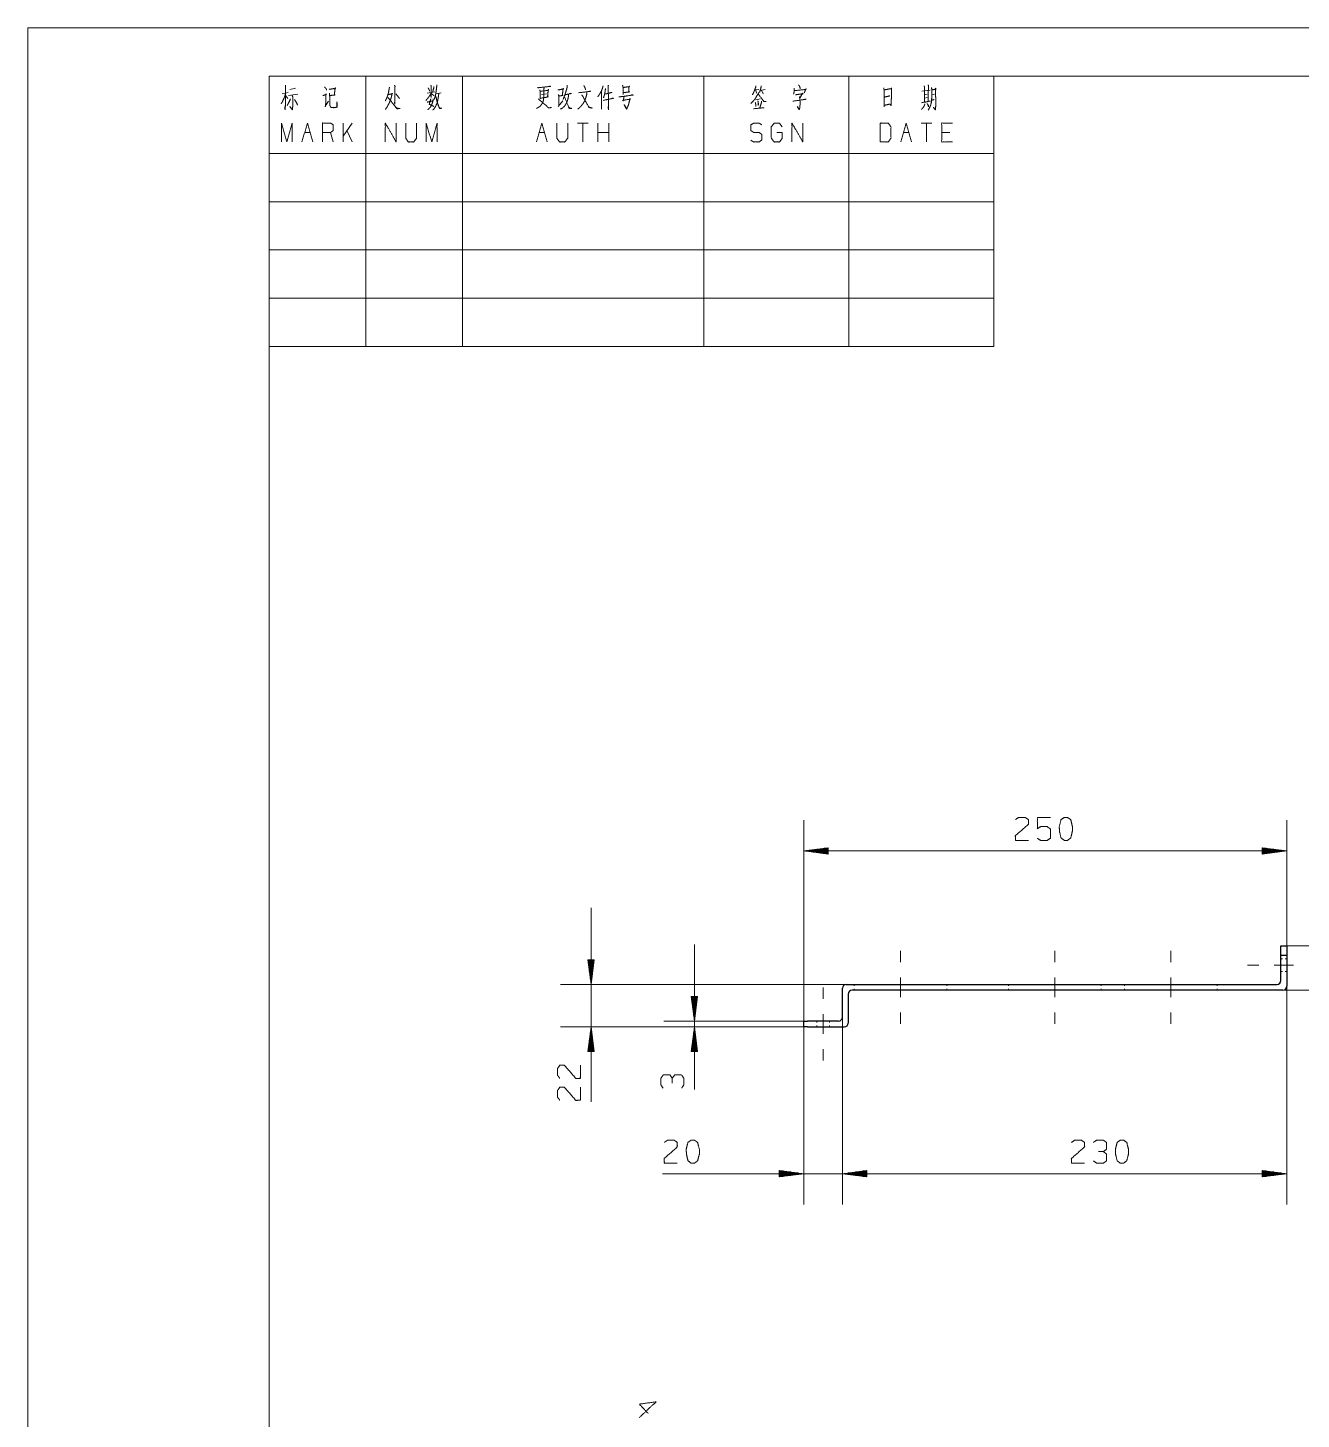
# Model space of a CAD drawing. Header units: millimetres. Extents: x 0 to 210, y 0 to 297.
# Drawn here: x 0 to 131.8, y 153 to 297 of the extents above; entities that cross this region are included whole.
import ezdxf

# ---------------------------------------------------------------- set-up
doc = ezdxf.new("R2010")
doc.units = ezdxf.units.MM
doc.layers.add('101', color=7, linetype='Continuous', true_color=0xffffff)

msp = doc.modelspace()

# ---------------------------------------------------------------- linework, layer by layer
at = {"layer": '101', "color": 133, "linetype": 'Continuous', "lineweight": 18}
for p, q in [((210, 297), (0, 297)), ((0, 297), (0, 0)), ((25, 292), (100, 292)), ((205, 292), (25, 292)), ((25, 292), (100, 292)), ((25, 292), (100, 292)), ((25, 292), (25, 5)), ((25, 292), (25, 264)), ((35, 292), (35, 264)), ((45, 292), (45, 264)), ((70, 292), (70, 264)), ((85, 292), (85, 264)), ((100, 292), (100, 264)), ((25, 284), (100, 284)), ((25, 279), (100, 279)), ((25, 274), (100, 274)), ((25, 269), (100, 269)), ((25, 264), (100, 264))]:
    msp.add_line(p, q, dxfattribs=at)
at = {"layer": '101', "color": 72, "linetype": 'Continuous', "lineweight": 18}
for p, q in [((26.34, 290.18), (26.96, 290.3)), ((26.7, 289.95), (26.92, 289.68)), ((26.99, 289.99), (27.95, 290.14)), ((27.13, 290.61), (27.71, 290.74)), ((41.34, 290.22), (42.13, 290.38)), ((42.25, 290.16), (42.79, 290.28)), ((53.17, 290.09), (53.7, 290.18)), ((75.25, 290.57), (75.67, 290.63)), ((75.35, 290.55), (75.45, 290.24)), ((75.83, 289.64), (75.37, 289.56)), ((75.82, 290.51), (76.35, 290.61)), ((75.98, 290.49), (76.11, 290.16)), ((92.56, 290.43), (93.43, 290.55)), ((92.84, 290.07), (93.11, 290.14)), ((92.86, 289.72), (93.09, 289.78)), ((93.6, 290.05), (93.85, 290.12)), ((54.91, 288.87), (55.37, 289.43)), ((32.63, 285.18), (32.63, 287.14)), ((33.59, 287.14), (32.63, 285.78)), ((58.02, 287.14), (56.9, 287.14)), ((57.46, 287.14), (57.46, 285.18)), ((59.02, 285.18), (59.02, 287.14)), ((60.14, 285.18), (60.14, 287.14)), ((93.6, 287.14), (92.49, 287.14)), ((93.05, 287.14), (93.05, 285.18)), ((28.66, 286.17), (29.22, 286.17)), ((31.62, 285.18), (31.34, 286.17)), ((33.59, 285.18), (33.04, 286.36)), ((52.94, 286.17), (53.49, 286.17)), ((60.14, 286.17), (59.02, 286.17)), ((90.65, 286.17), (91.2, 286.17)), ((95.45, 286.17), (94.61, 286.17))]:
    msp.add_line(p, q, dxfattribs=at)
at = {"layer": '101', "color": 22, "linetype": 'Continuous', "lineweight": 18}
for p, q in [((80.33, 194.17), (80.33, 214.96)), ((130.33, 201.97), (130.33, 214.96)), ((82.87, 212.12), (80.33, 211.79)), ((130.33, 211.79), (80.33, 211.79)), ((80.33, 211.79), (82.87, 211.45)), ((82.87, 211.81), (80.52, 211.81)), ((82.87, 211.76), (80.52, 211.76)), ((82.87, 211.86), (80.91, 211.86)), ((82.87, 211.91), (81.29, 211.91)), ((82.87, 211.96), (81.68, 211.96)), ((82.87, 212.01), (82.06, 212.01)), ((82.87, 212.07), (82.45, 212.07)), ((82.87, 212.12), (82.83, 212.12)), ((82.87, 212.12), (82.83, 212.12)), ((82.87, 211.45), (82.87, 212.12)), ((127.79, 212.12), (127.82, 212.12)), ((127.79, 212.12), (127.79, 211.45)), ((130.33, 211.79), (127.79, 212.12)), ((127.79, 212.12), (127.82, 212.12)), ((127.79, 212.07), (128.2, 212.07)), ((127.79, 212.01), (128.59, 212.01)), ((127.79, 211.96), (128.98, 211.96)), ((127.79, 211.91), (129.36, 211.91)), ((127.79, 211.86), (129.75, 211.86)), ((127.79, 211.81), (130.13, 211.81)), ((127.79, 211.45), (130.33, 211.79)), ((127.79, 211.76), (130.13, 211.76)), ((82.87, 211.71), (80.91, 211.71)), ((82.87, 211.66), (81.29, 211.66)), ((82.87, 211.61), (81.68, 211.61)), ((82.87, 211.56), (82.06, 211.56)), ((82.87, 211.51), (82.45, 211.51)), ((82.87, 211.46), (82.83, 211.46)), ((82.87, 211.46), (82.83, 211.46)), ((127.79, 211.71), (129.75, 211.71)), ((127.79, 211.66), (129.36, 211.66)), ((127.79, 211.61), (128.98, 211.61)), ((127.79, 211.56), (128.59, 211.56)), ((127.79, 211.51), (128.2, 211.51)), ((127.79, 211.46), (127.82, 211.46)), ((127.79, 211.46), (127.82, 211.46)), ((58.31, 205.9), (58.31, 185.8)), ((69.01, 187.07), (69.01, 202.1)), ((130.33, 201.97), (144.44, 201.97)), ((57.97, 200.51), (58.31, 197.97)), ((58.64, 200.51), (57.97, 200.51)), ((57.98, 200.51), (57.98, 200.47)), ((57.98, 200.51), (57.98, 200.47)), ((58.03, 200.51), (58.03, 200.09)), ((58.08, 200.51), (58.08, 199.7)), ((58.13, 200.51), (58.13, 199.32)), ((58.18, 200.51), (58.18, 198.93)), ((58.23, 200.51), (58.23, 198.54)), ((58.28, 200.51), (58.28, 198.16)), ((58.31, 197.97), (58.64, 200.51)), ((58.33, 200.51), (58.33, 198.16)), ((58.38, 200.51), (58.38, 198.54)), ((58.44, 200.51), (58.44, 198.93)), ((58.49, 200.51), (58.49, 199.32)), ((58.54, 200.51), (58.54, 199.7)), ((58.59, 200.51), (58.59, 200.09)), ((58.64, 200.51), (58.64, 200.47)), ((58.64, 200.51), (58.64, 200.47)), ((84.73, 197.97), (55.13, 197.97)), ((129.93, 197.37), (144.44, 197.37)), ((130.33, 197.77), (130.33, 175.19)), ((69.34, 196.71), (68.67, 196.71)), ((68.67, 196.71), (69.01, 194.17)), ((68.67, 196.71), (68.67, 196.67)), ((68.67, 196.71), (68.67, 196.67)), ((68.73, 196.71), (68.73, 196.29)), ((68.78, 196.71), (68.78, 195.9)), ((68.83, 196.71), (68.83, 195.52)), ((68.88, 196.71), (68.88, 195.13)), ((68.93, 196.71), (68.93, 194.74)), ((68.98, 196.71), (68.98, 194.36)), ((69.01, 194.17), (69.34, 196.71)), ((69.03, 196.71), (69.03, 194.36)), ((69.08, 196.71), (69.08, 194.74)), ((69.13, 196.71), (69.13, 195.13)), ((69.18, 196.71), (69.18, 195.52)), ((69.23, 196.71), (69.23, 195.9)), ((69.28, 196.71), (69.28, 196.29)), ((69.34, 196.71), (69.34, 196.67)), ((69.34, 196.71), (69.34, 196.67)), ((84.33, 194.57), (84.33, 175.19)), ((84.33, 194.57), (84.33, 175.19)), ((81.68, 193.57), (55.13, 193.57)), ((58.31, 193.57), (57.97, 191.03)), ((58.28, 191.03), (58.28, 193.37)), ((58.64, 191.03), (58.31, 193.57)), ((58.33, 191.03), (58.33, 193.37)), ((80.73, 194.17), (65.83, 194.17)), ((80.73, 193.57), (65.83, 193.57)), ((69.01, 193.57), (68.67, 191.03)), ((68.98, 191.03), (68.98, 193.37)), ((69.34, 191.03), (69.01, 193.57)), ((69.03, 191.03), (69.03, 193.37)), ((80.33, 193.57), (80.33, 175.19)), ((58.08, 191.03), (58.08, 191.83)), ((58.13, 191.03), (58.13, 192.21)), ((58.18, 191.03), (58.18, 192.6)), ((58.23, 191.03), (58.23, 192.99)), ((58.38, 191.03), (58.38, 192.99)), ((58.44, 191.03), (58.44, 192.6)), ((58.49, 191.03), (58.49, 192.21)), ((58.54, 191.03), (58.54, 191.83)), ((68.78, 191.03), (68.78, 191.83)), ((68.83, 191.03), (68.83, 192.21)), ((68.88, 191.03), (68.88, 192.6)), ((68.93, 191.03), (68.93, 192.99)), ((69.08, 191.03), (69.08, 192.99)), ((69.13, 191.03), (69.13, 192.6)), ((69.18, 191.03), (69.18, 192.21)), ((69.23, 191.03), (69.23, 191.83)), ((57.97, 191.03), (58.64, 191.03)), ((57.98, 191.03), (57.98, 191.06)), ((57.98, 191.03), (57.98, 191.06)), ((58.03, 191.03), (58.03, 191.44)), ((58.59, 191.03), (58.59, 191.44)), ((58.64, 191.03), (58.64, 191.06)), ((58.64, 191.03), (58.64, 191.06)), ((68.67, 191.03), (68.67, 191.06)), ((68.67, 191.03), (68.67, 191.06)), ((68.67, 191.03), (69.34, 191.03)), ((68.73, 191.03), (68.73, 191.44)), ((69.28, 191.03), (69.28, 191.44)), ((69.34, 191.03), (69.34, 191.06)), ((69.34, 191.03), (69.34, 191.06)), ((77.79, 178.7), (77.82, 178.7)), ((77.79, 178.7), (77.82, 178.7)), ((77.79, 178.7), (77.79, 178.04)), ((80.33, 178.37), (77.79, 178.7)), ((77.79, 178.65), (78.2, 178.65)), ((86.87, 178.7), (84.33, 178.37)), ((86.87, 178.7), (84.33, 178.37)), ((86.87, 178.65), (86.45, 178.65)), ((86.87, 178.65), (86.45, 178.65)), ((86.87, 178.7), (86.83, 178.7)), ((86.87, 178.7), (86.83, 178.7)), ((86.87, 178.7), (86.83, 178.7)), ((86.87, 178.7), (86.83, 178.7)), ((86.87, 178.04), (86.87, 178.7)), ((86.87, 178.04), (86.87, 178.7)), ((127.79, 178.7), (127.79, 178.04)), ((127.79, 178.7), (127.82, 178.7)), ((130.33, 178.37), (127.79, 178.7)), ((127.79, 178.7), (127.82, 178.7)), ((127.79, 178.65), (128.2, 178.65)), ((65.72, 178.37), (92.26, 178.37)), ((77.79, 178.6), (78.59, 178.6)), ((77.79, 178.55), (78.98, 178.55)), ((77.79, 178.5), (79.36, 178.5)), ((77.79, 178.45), (79.75, 178.45)), ((77.79, 178.4), (80.13, 178.4)), ((77.79, 178.04), (80.33, 178.37)), ((77.79, 178.34), (80.13, 178.34)), ((77.79, 178.29), (79.75, 178.29)), ((77.79, 178.24), (79.36, 178.24)), ((77.79, 178.19), (78.98, 178.19)), ((77.79, 178.14), (78.59, 178.14)), ((77.79, 178.09), (78.2, 178.09)), ((77.79, 178.04), (77.82, 178.04)), ((77.79, 178.04), (77.82, 178.04)), ((84.33, 178.37), (86.87, 178.04)), ((84.33, 178.37), (86.87, 178.04)), ((84.33, 178.37), (130.33, 178.37)), ((86.87, 178.4), (84.52, 178.4)), ((86.87, 178.4), (84.52, 178.4)), ((86.87, 178.34), (84.52, 178.34)), ((86.87, 178.34), (84.52, 178.34)), ((86.87, 178.45), (84.91, 178.45)), ((86.87, 178.45), (84.91, 178.45)), ((86.87, 178.29), (84.91, 178.29)), ((86.87, 178.29), (84.91, 178.29)), ((86.87, 178.5), (85.29, 178.5)), ((86.87, 178.5), (85.29, 178.5)), ((86.87, 178.24), (85.29, 178.24)), ((86.87, 178.24), (85.29, 178.24)), ((86.87, 178.55), (85.68, 178.55)), ((86.87, 178.55), (85.68, 178.55)), ((86.87, 178.19), (85.68, 178.19)), ((86.87, 178.19), (85.68, 178.19)), ((86.87, 178.6), (86.06, 178.6)), ((86.87, 178.6), (86.06, 178.6)), ((86.87, 178.14), (86.06, 178.14)), ((86.87, 178.14), (86.06, 178.14)), ((86.87, 178.09), (86.45, 178.09)), ((86.87, 178.09), (86.45, 178.09)), ((86.87, 178.04), (86.83, 178.04)), ((86.87, 178.04), (86.83, 178.04)), ((86.87, 178.04), (86.83, 178.04)), ((86.87, 178.04), (86.83, 178.04)), ((127.79, 178.6), (128.59, 178.6)), ((127.79, 178.55), (128.98, 178.55)), ((127.79, 178.5), (129.36, 178.5)), ((127.79, 178.45), (129.75, 178.45)), ((127.79, 178.4), (130.13, 178.4)), ((127.79, 178.04), (130.33, 178.37)), ((127.79, 178.34), (130.13, 178.34)), ((127.79, 178.29), (129.75, 178.29)), ((127.79, 178.24), (129.36, 178.24)), ((127.79, 178.19), (128.98, 178.19)), ((127.79, 178.14), (128.59, 178.14)), ((127.79, 178.09), (128.2, 178.09)), ((127.79, 178.04), (127.82, 178.04)), ((127.79, 178.04), (127.82, 178.04))]:
    msp.add_line(p, q, dxfattribs=at)
at = {"layer": '101', "color": 252, "linetype": 'Continuous', "lineweight": 25}
for p, q in [((129.73, 201.97), (130.33, 201.97)), ((129.73, 200.97), (129.73, 201.97)), ((130.33, 201.97), (130.33, 200.97)), ((130.33, 200.97), (129.73, 200.97)), ((129.73, 198.37), (129.73, 200.97)), ((130.33, 200.97), (130.33, 197.77)), ((84.33, 194.57), (84.33, 197.57)), ((84.73, 197.97), (129.33, 197.97)), ((129.93, 197.37), (85.33, 197.37)), ((84.93, 196.97), (84.93, 193.97)), ((80.33, 193.57), (80.33, 194.17)), ((83.93, 194.17), (80.73, 194.17)), ((80.73, 193.57), (84.53, 193.57))]:
    msp.add_line(p, q, dxfattribs=at)
at = {"layer": '101', "color": 151, "linetype": 'Continuous', "lineweight": 18}
for p, q in [((90.33, 201.44), (90.33, 200.26)), ((106.33, 201.44), (106.33, 200.26)), ((118.33, 201.44), (118.33, 200.26)), ((126.25, 199.97), (127.44, 199.97)), ((82.33, 197.64), (82.33, 196.46)), ((90.33, 195.07), (90.33, 193.89)), ((106.33, 195.07), (106.33, 193.89)), ((118.33, 195.07), (118.33, 193.89)), ((82.33, 191.27), (82.33, 190.09))]:
    msp.add_line(p, q, dxfattribs=at)
at = {"layer": '101', "color": 35, "linetype": 'Continuous', "lineweight": 18}
for p, q in [((106.33, 201.44), (106.33, 200.26)), ((106.33, 195.07), (106.33, 193.89))]:
    msp.add_line(p, q, dxfattribs=at)
at = {"layer": '101', "color": 53, "linetype": 'Continuous', "lineweight": 18}
for p, q in [((129.88, 200.62), (129.73, 200.62)), ((130.33, 200.62), (130.18, 200.62)), ((129.73, 199.32), (129.88, 199.32)), ((130.18, 199.32), (130.33, 199.32)), ((85.53, 197.97), (85.53, 197.82)), ((85.53, 197.52), (85.53, 197.37)), ((95.13, 197.82), (95.13, 197.97)), ((95.13, 197.37), (95.13, 197.52)), ((101.53, 197.97), (101.53, 197.82)), ((101.53, 197.52), (101.53, 197.37)), ((111.13, 197.82), (111.13, 197.97)), ((111.13, 197.37), (111.13, 197.52)), ((113.53, 197.97), (113.53, 197.82)), ((113.53, 197.52), (113.53, 197.37)), ((123.13, 197.82), (123.13, 197.97)), ((123.13, 197.37), (123.13, 197.52)), ((81.68, 194.17), (81.68, 194.02)), ((81.68, 193.72), (81.68, 193.57)), ((82.98, 194.02), (82.98, 194.17)), ((82.98, 193.57), (82.98, 193.72))]:
    msp.add_line(p, q, dxfattribs=at)
at = {"layer": '101', "color": 252, "linetype": 'Continuous', "lineweight": 25}
for centre, start, end in [((84.73, 197.57), 90, 180), ((85.33, 196.97), 90, 180), ((129.33, 198.37), 270, 0), ((129.93, 197.77), 270, 0), ((83.93, 194.57), 270, 0), ((84.53, 193.97), 270, 0)]:
    msp.add_arc(centre, 0.4, start, end, dxfattribs=at)
at = {"layer": '101', "color": 72, "linetype": 'Continuous', "lineweight": 18}
for points, knots in [([(26.67, 291.07), (26.66, 288.89), (26.63, 288.5), (26.61, 288.71), (26.64, 288.94)], [0, 0, 0.723303, 0.854546, 0.923601, 1, 1]), ([(37.97, 291.05), (38.02, 290.94), (38, 290.84), (37.99, 289.12), (37.97, 289.23), (38, 289.45)], [0, 0, 0.049543, 0.095606, 0.852767, 0.898838, 1, 1]), ([(41.73, 291.07), (41.76, 290.92), (41.76, 289.78), (41.73, 289.93), (41.76, 290.05)], [0, 0, 0.094654, 0.823636, 0.91829, 1, 1]), ([(42.33, 291.11), (42.33, 290.98), (42.32, 290.76), (42.27, 290.47), (42.23, 290.16), (42.17, 289.91), (42.1, 289.68), (42.08, 289.62)], [0, 0, 0.081852, 0.232243, 0.425429, 0.63211, 0.800313, 0.957953, 1, 1]), ([(55.85, 291.05), (55.82, 290.8), (55.73, 290.47), (55.62, 290.12), (55.53, 289.89), (55.47, 289.72), (55.41, 289.58)], [0, 0, 0.162457, 0.385014, 0.625897, 0.784413, 0.898493, 1, 1]), ([(57.56, 291.03), (57.66, 290.84), (57.71, 290.72), (57.74, 290.59)], [0, 0, 0.450481, 0.729637, 1, 1]), ([(59.55, 290.98), (59.48, 290.72), (59.38, 290.47), (59.26, 290.24), (59.14, 290.05), (59, 289.85)], [0, 0, 0.21836, 0.428744, 0.629221, 0.801494, 1, 1]), ([(60.08, 291.07), (60.12, 290.98), (60.09, 291.03), (60.11, 288.54), (60.09, 288.73), (60.11, 289.04)], [0, 0, 0.029975, 0.04619, 0.840789, 0.900562, 1, 1]), ([(61.57, 291.07), (61.63, 290.82), (61.63, 290.09), (61.63, 290.28), (62.33, 290.38), (62.21, 290.38), (62.24, 290.9), (62.26, 290.98), (62.29, 290.92), (62.19, 290.9), (61.63, 290.82)], [0, 0, 0.076614, 0.294117, 0.350048, 0.563214, 0.598361, 0.753971, 0.779215, 0.799829, 0.831205, 1, 1]), ([(75.37, 290.98), (75.35, 290.84), (75.23, 290.53), (75.13, 290.28), (75.01, 290.07)], [0, 0, 0.148006, 0.485257, 0.758321, 1, 1]), ([(75.91, 290.98), (75.92, 290.88), (75.75, 290.3)], [0, 0, 0.147218, 1, 1]), ([(79.78, 291.09), (79.89, 290.96), (79.93, 290.86), (79.96, 290.69)], [0, 0, 0.364604, 0.619196, 1, 1]), ([(92.8, 290.98), (92.83, 290.86), (92.83, 289.31)], [0, 0, 0.075954, 1, 1]), ([(93.21, 291.11), (93.24, 290.98), (93.19, 289.37)], [0, 0, 0.073211, 1, 1]), ([(26.67, 290.16), (26.6, 289.91), (26.48, 289.62), (26.35, 289.35), (26.23, 289.14)], [0, 0, 0.233514, 0.515368, 0.78555, 1, 1]), ([(27.18, 289.66), (27.17, 289.58), (26.86, 288.96)], [0, 0, 0.108202, 1, 1]), ([(27.37, 289.99), (27.42, 289.87), (27.42, 288.83), (27.4, 288.6), (27.39, 288.52), (27.11, 288.85), (27.39, 288.56)], [0, 0, 0.056947, 0.504404, 0.603051, 0.639405, 0.826366, 1, 1]), ([(27.61, 289.58), (27.87, 289.16), (27.92, 289), (27.81, 289.27)], [0, 0, 0.516563, 0.696901, 1, 1]), ([(30.53, 289.99), (30.92, 290.09), (30.86, 290.16), (30.83, 288.96), (30.77, 288.83), (31.12, 289.41)], [0, 0, 0.158008, 0.19221, 0.673433, 0.728446, 1, 1]), ([(30.7, 290.88), (30.87, 290.72), (30.92, 290.63), (30.92, 290.53), (30.9, 290.67)], [0, 0, 0.413146, 0.573572, 0.750721, 1, 1]), ([(31.19, 290.63), (31.87, 290.74), (31.82, 290.8), (31.73, 290.05), (31.82, 290.05), (31.25, 289.99)], [0, 0, 0.313958, 0.349012, 0.694882, 0.735357, 1, 1]), ([(31.22, 290.22), (31.25, 289.91), (31.25, 289.2), (31.27, 288.98), (31.3, 288.87), (31.34, 288.81), (31.41, 288.77), (31.53, 288.75), (31.66, 288.73), (32.03, 288.79), (32, 289.33), (32, 288.79)], [0, 0, 0.097093, 0.316208, 0.387239, 0.42073, 0.444406, 0.470581, 0.507596, 0.549105, 0.664641, 0.832445, 1, 1]), ([(37.43, 290.84), (37.42, 290.72), (37.34, 290.3), (37.26, 290.01), (37.18, 289.8), (37.09, 289.6), (37.01, 289.43)], [0, 0, 0.084498, 0.36853, 0.573114, 0.721457, 0.873368, 1, 1]), ([(37.28, 290.09), (37.75, 290.18), (37.71, 290.22), (37.68, 290.03), (37.62, 289.76), (37.56, 289.6), (37.48, 289.37), (37.4, 289.18), (37.28, 288.98), (37.2, 288.81), (37.02, 288.56)], [0, 0, 0.202443, 0.228131, 0.308408, 0.425631, 0.500403, 0.604281, 0.689483, 0.790714, 0.870506, 1, 1]), ([(37.28, 289.8), (38.22, 288.62), (38.56, 288.65), (38.54, 288.65), (38.24, 288.67), (38.08, 288.81)], [0, 0, 0.632183, 0.773704, 0.779845, 0.909108, 1, 1]), ([(38.1, 290.16), (38.13, 290.14), (38.4, 289.8), (38.47, 289.68)], [0, 0, 0.059448, 0.761031, 1, 1]), ([(41.75, 290.24), (41.62, 290.01), (41.48, 289.8), (41.35, 289.64), (41.22, 289.49)], [0, 0, 0.287221, 0.555142, 0.786181, 1, 1]), ([(41.34, 289.31), (41.97, 289.45), (41.98, 289.64), (41.98, 289.56), (41.91, 289.31), (41.81, 289.04), (41.7, 288.83), (41.59, 288.71), (41.48, 288.58), (41.41, 288.52)], [0, 0, 0.30447, 0.39258, 0.431622, 0.553714, 0.689469, 0.798362, 0.878841, 0.954752, 1, 1]), ([(41.43, 290.8), (41.56, 290.57), (41.59, 290.43)], [0, 0, 0.640221, 1, 1]), ([(41.72, 289.66), (41.56, 289.08), (41.66, 289.04), (41.78, 289), (41.89, 288.94), (42.04, 288.85)], [0, 0, 0.5291, 0.62629, 0.735524, 0.852093, 1, 1]), ([(41.76, 290.2), (41.94, 290.07), (42.03, 289.97)], [0, 0, 0.613122, 1, 1]), ([(42.03, 290.92), (42.03, 290.82), (41.91, 290.34)], [0, 0, 0.174301, 1, 1]), ([(42.54, 290.16), (42.49, 289.8), (42.45, 289.56), (42.41, 289.35), (42.35, 289.16), (42.23, 288.91), (42.13, 288.73), (42.01, 288.56), (41.92, 288.48)], [0, 0, 0.19438, 0.332636, 0.448614, 0.555649, 0.70616, 0.822692, 0.933847, 1, 1]), ([(42.22, 289.89), (42.25, 289.85), (42.39, 289.27), (42.49, 289), (42.6, 288.71), (42.63, 288.65), (42.85, 288.67), (42.63, 288.69), (42.55, 288.81)], [0, 0, 0.026721, 0.341749, 0.493483, 0.655465, 0.691641, 0.80784, 0.924039, 1, 1]), ([(53.44, 290.84), (53.42, 290.18), (53.41, 289.85), (53.39, 289.66), (53.38, 289.56), (53.36, 289.43), (53.32, 289.31), (53.27, 289.2), (53.14, 289.02), (53, 288.85), (52.79, 288.73), (52.69, 288.67), (52.65, 288.65)], [0, 0, 0.263783, 0.395771, 0.470171, 0.511786, 0.56157, 0.614019, 0.658777, 0.749614, 0.837596, 0.932985, 0.980677, 1, 1]), ([(52.76, 290.82), (52.82, 290.78), (52.85, 290.8), (54.11, 290.94), (54.07, 290.96), (53.92, 290.92)], [0, 0, 0.045522, 0.068286, 0.872626, 0.90344, 1, 1]), ([(52.82, 289.6), (52.89, 289.6), (53.17, 289.37), (53.41, 289.16), (53.63, 288.98), (53.9, 288.71), (54.23, 288.75), (53.92, 288.71), (53.82, 288.79)], [0, 0, 0.033467, 0.197839, 0.340788, 0.472468, 0.649452, 0.797921, 0.939753, 1, 1]), ([(53, 290.59), (53.04, 290.41), (53.04, 289.66), (53.03, 289.7), (53.89, 289.85), (53.8, 289.85), (53.89, 290.63), (53.92, 290.57), (53.87, 290.53), (53.04, 290.43)], [0, 0, 0.051663, 0.252803, 0.264656, 0.500971, 0.524672, 0.738301, 0.756829, 0.773117, 1, 1]), ([(54.88, 290.57), (55.47, 290.67), (55.41, 290.74), (55.34, 290.01), (55.41, 290.01), (54.97, 289.93), (54.94, 290.12), (54.97, 289.89), (54.96, 288.96)], [0, 0, 0.181366, 0.207406, 0.429567, 0.451891, 0.588199, 0.645735, 0.715777, 1, 1]), ([(55.98, 290.12), (55.98, 289.99), (55.92, 289.66), (55.86, 289.47), (55.81, 289.31), (55.73, 289.16), (55.65, 289.02), (55.54, 288.87), (55.31, 288.67), (55.13, 288.58)], [0, 0, 0.067236, 0.249298, 0.354996, 0.450079, 0.537949, 0.629663, 0.725721, 0.894899, 1, 1]), ([(55.54, 289.8), (55.59, 289.78), (56.04, 288.67), (56.32, 288.65), (56.06, 288.71), (55.98, 288.83)], [0, 0, 0.024909, 0.644018, 0.787117, 0.926016, 1, 1]), ([(55.62, 290.07), (56.27, 290.2), (56.2, 290.22), (56.08, 290.18)], [0, 0, 0.769962, 0.857327, 1, 1]), ([(57.88, 290.32), (57.88, 290.2), (57.81, 289.91), (57.74, 289.68), (57.65, 289.43), (57.52, 289.23), (57.5, 289.18), (57.42, 289.08), (57.31, 288.94), (57.18, 288.81), (57.06, 288.69), (56.93, 288.58)], [0, 0, 0.060656, 0.206644, 0.323463, 0.452143, 0.571976, 0.593424, 0.659716, 0.74639, 0.834816, 0.918178, 1, 1]), ([(57.02, 290.28), (58.29, 290.43), (58.21, 290.45), (58.12, 290.41)], [0, 0, 0.872478, 0.933903, 1, 1]), ([(57.34, 290.05), (57.4, 290.01), (58.1, 288.75), (58.43, 288.69), (58.12, 288.77), (58.02, 288.89)], [0, 0, 0.030854, 0.652647, 0.79375, 0.930716, 1, 1]), ([(59.38, 290.41), (59.39, 289.16), (59.39, 288.56), (59.38, 288.69), (59.39, 288.91)], [0, 0, 0.565717, 0.839123, 0.896086, 1, 1]), ([(59.57, 289.49), (60.61, 289.7), (60.53, 289.72), (60.4, 289.66)], [0, 0, 0.826976, 0.886334, 1, 1]), ([(59.8, 290.72), (59.76, 290.38), (59.7, 290.09), (59.64, 289.89), (59.6, 289.76)], [0, 0, 0.34211, 0.644851, 0.86512, 1, 1]), ([(59.8, 290.14), (60.47, 290.32), (60.4, 290.32), (60.28, 290.26)], [0, 0, 0.772509, 0.853435, 1, 1]), ([(61.18, 289.87), (61.37, 289.87), (61.75, 289.91), (62.68, 290.05), (62.58, 290.07), (62.43, 290.03)], [0, 0, 0.10704, 0.322386, 0.855626, 0.914427, 1, 1]), ([(61.73, 289.91), (61.63, 289.41), (61.6, 289.49), (62.38, 289.62), (62.33, 289.7), (62.33, 289.62), (62.24, 289.27), (62.19, 289.04), (62.11, 288.85), (62.05, 288.71), (62.01, 288.6), (61.98, 288.58), (61.72, 289.06), (62, 288.62)], [0, 0, 0.13637, 0.159981, 0.371157, 0.396349, 0.418604, 0.516111, 0.579311, 0.63312, 0.675133, 0.705357, 0.714996, 0.861275, 1, 1]), ([(75.64, 290.3), (75.63, 290.2), (75.39, 289.83), (75.38, 289.78), (75.26, 289.6), (75.06, 289.37), (74.85, 289.16)], [0, 0, 0.074337, 0.387309, 0.418539, 0.575027, 0.79286, 1, 1]), ([(75.61, 290.16), (76.2, 289.37), (76.43, 289.37), (76.2, 289.39), (76.08, 289.54)], [0, 0, 0.599324, 0.742451, 0.886135, 1, 1]), ([(79.2, 289.41), (80.57, 289.6), (80.49, 289.62), (80.28, 289.56)], [0, 0, 0.820202, 0.873508, 1, 1]), ([(79.34, 290.74), (79.34, 290.51), (79.33, 290.34), (79.3, 290.22), (79.27, 290.12)], [0, 0, 0.361949, 0.626223, 0.829034, 1, 1]), ([(79.34, 290.49), (80.57, 290.63), (80.56, 290.67), (80.37, 290.26)], [0, 0, 0.712481, 0.737756, 1, 1]), ([(79.49, 290.07), (80.25, 290.18), (80.21, 290.24), (79.92, 289.72)], [0, 0, 0.533866, 0.586729, 1, 1]), ([(79.87, 289.87), (79.9, 289.76), (79.93, 289.64), (79.94, 289.43), (79.94, 289), (79.93, 288.85), (79.9, 288.65), (79.86, 288.52), (79.64, 288.87), (79.87, 288.56)], [0, 0, 0.049623, 0.1085, 0.204239, 0.404798, 0.471991, 0.568442, 0.629223, 0.820578, 1, 1]), ([(88.61, 290.8), (88.64, 290.59), (88.66, 290.14), (88.67, 289.66), (88.67, 289.6), (88.67, 288.83), (88.67, 288.98), (89.24, 289.1), (89.36, 288.96), (89.39, 289.14), (89.39, 289.39), (89.4, 289.87), (89.42, 290.36), (89.42, 290.78), (89.43, 290.72), (88.66, 290.57)], [0, 0, 0.037589, 0.119519, 0.205166, 0.216331, 0.354043, 0.380097, 0.485125, 0.518622, 0.552532, 0.597196, 0.682843, 0.77221, 0.846648, 0.858119, 1, 1]), ([(88.67, 289.83), (89.24, 289.95), (89.18, 289.97), (89.05, 289.89)], [0, 0, 0.728512, 0.805958, 1, 1]), ([(93.55, 290.82), (93.59, 290.59), (93.59, 290.14), (93.57, 289.64), (93.55, 289.33), (93.47, 289), (93.38, 288.79), (93.22, 288.48)], [0, 0, 0.096217, 0.285187, 0.491418, 0.620825, 0.76157, 0.854869, 1, 1]), ([(93.57, 289.52), (93.6, 289.52), (93.84, 289.58)], [0, 0, 0.107799, 1, 1]), ([(93.59, 290.57), (94.03, 290.67), (93.98, 290.74), (93.98, 290.05), (94, 289.12), (93.98, 288.77), (93.97, 288.56), (93.95, 288.5), (93.74, 288.77), (93.94, 288.58)], [0, 0, 0.13308, 0.155522, 0.357051, 0.631901, 0.735808, 0.797028, 0.815849, 0.918301, 1, 1]), ([(75.12, 288.62), (76.23, 288.73), (76.16, 288.73), (75.99, 288.71)], [0, 0, 0.825897, 0.879998, 1, 1]), ([(75.31, 289.27), (75.38, 289), (75.38, 288.87), (75.37, 289.04)], [0, 0, 0.489807, 0.707975, 1, 1]), ([(75.58, 289.43), (75.64, 289.12), (75.61, 288.96), (75.61, 289.18)], [0, 0, 0.443891, 0.680119, 1, 1]), ([(75.95, 289.41), (75.95, 289.27), (75.77, 288.69)], [0, 0, 0.19307, 1, 1]), ([(92.52, 289.25), (93.43, 289.41), (93.38, 289.43), (93.33, 289.37)], [0, 0, 0.873246, 0.919206, 1, 1]), ([(92.86, 289.12), (92.84, 289.02), (92.73, 288.81), (92.62, 288.67), (92.52, 288.56)], [0, 0, 0.157085, 0.51447, 0.781154, 1, 1]), ([(93.09, 289.18), (93.25, 288.94), (93.25, 288.83), (93.19, 289.02)], [0, 0, 0.497679, 0.671694, 1, 1]), ([(26.26, 285.18), (26.26, 287.14), (26.82, 285.18), (27.37, 287.14), (27.37, 285.18)], [0, 0, 0.245192, 0.5, 0.754808, 1, 1]), ([(30.51, 285.18), (30.51, 287.14), (31.34, 287.14), (31.62, 286.96), (31.62, 286.36), (31.34, 286.17), (30.51, 286.17)], [0, 0, 0.400952, 0.571035, 0.639278, 0.761676, 0.829917, 1, 1]), ([(37.01, 285.18), (37.01, 287.14), (38.12, 285.18), (38.12, 287.14)], [0, 0, 0.317574, 0.682426, 1, 1]), ([(39.13, 287.14), (39.13, 285.57), (39.39, 285.18), (39.95, 285.18), (40.24, 285.57), (40.24, 287.14)], [0, 0, 0.337152, 0.438599, 0.557781, 0.662848, 1, 1]), ([(41.25, 285.18), (41.25, 287.14), (41.81, 285.18), (42.36, 287.14), (42.36, 285.18)], [0, 0, 0.245192, 0.5, 0.754808, 1, 1]), ([(54.78, 287.14), (54.78, 285.57), (55.05, 285.18), (55.6, 285.18), (55.89, 285.57), (55.89, 287.14)], [0, 0, 0.337152, 0.438599, 0.557781, 0.662848, 1, 1]), ([(74.85, 285.36), (75.13, 285.18), (75.7, 285.18), (75.98, 285.39), (75.98, 285.97), (75.7, 286.17), (75.15, 286.17), (74.85, 286.36), (74.85, 286.96), (75.15, 287.14), (75.7, 287.14), (75.98, 286.96)], [0, 0, 0.068035, 0.184054, 0.254521, 0.372333, 0.442799, 0.555843, 0.626367, 0.748393, 0.81892, 0.931964, 1, 1]), ([(77.55, 286.17), (78.1, 286.17), (78.1, 285.57), (77.82, 285.18), (77.25, 285.18), (76.97, 285.57), (76.97, 286.75), (77.27, 287.14), (77.81, 287.14), (78.09, 286.75)], [0, 0, 0.103295, 0.214797, 0.304261, 0.410274, 0.499739, 0.718892, 0.809956, 0.910533, 1, 1]), ([(79.11, 285.18), (79.11, 287.14), (80.22, 285.18), (80.22, 287.14)], [0, 0, 0.317574, 0.682426, 1, 1]), ([(88.25, 285.18), (89.07, 285.18), (89.36, 285.57), (89.36, 286.75), (89.07, 287.14), (88.25, 287.14), (88.25, 285.18)], [0, 0, 0.142133, 0.227159, 0.431787, 0.516817, 0.65895, 1, 1]), ([(90.37, 285.18), (90.93, 287.14), (91.48, 285.18)], [0, 0, 0.5, 1, 1]), ([(95.73, 285.18), (94.61, 285.18), (94.61, 287.14), (95.73, 287.14)], [0, 0, 0.265389, 0.734611, 1, 1]), ([(102.25, 215.03), (102.57, 215.25), (103.25, 215.25), (103.59, 215.03), (103.59, 214.55), (102.23, 213.35), (102.25, 212.88), (103.59, 212.88)], [0, 0, 0.069692, 0.192978, 0.265274, 0.350228, 0.674739, 0.759752, 1, 1]), ([(104.51, 213.1), (104.84, 212.88), (105.53, 212.88), (105.87, 213.1), (105.87, 214.05), (105.53, 214.3), (104.84, 214.3), (104.51, 214.08), (104.51, 215.25), (105.87, 215.25)], [0, 0, 0.062228, 0.168343, 0.230571, 0.376815, 0.441266, 0.547381, 0.609609, 0.79049, 1, 1]), ([(107.63, 212.88), (107.97, 213.13), (108.14, 213.83), (108.14, 214.3), (107.97, 215.03), (107.63, 215.25), (107.3, 215.25), (106.96, 215.03), (106.78, 214.3), (106.8, 213.83), (106.96, 213.13), (107.3, 212.88), (107.63, 212.88)], [0, 0, 0.067527, 0.18397, 0.260584, 0.380943, 0.446141, 0.500306, 0.565503, 0.685863, 0.76253, 0.878309, 0.945835, 1, 1]), ([(55.07, 188.25), (54.84, 188.57), (54.84, 189.26), (55.07, 189.6), (55.54, 189.6), (56.74, 188.23), (57.22, 188.25), (57.22, 189.6)], [0, 0, 0.069693, 0.192977, 0.265274, 0.350226, 0.674739, 0.759751, 1, 1]), ([(55.07, 185.98), (54.84, 186.29), (54.84, 186.98), (55.07, 187.32), (55.54, 187.32), (56.74, 185.96), (57.22, 185.98), (57.22, 187.32)], [0, 0, 0.069694, 0.192979, 0.265273, 0.350227, 0.67474, 0.759753, 1, 1]), ([(66.71, 188.25), (66.49, 188.59), (65.76, 188.59), (65.54, 188.25), (65.54, 187.56), (65.76, 187.23)], [0, 0, 0.153872, 0.429852, 0.583724, 0.846122, 1, 1]), ([(67.69, 187.24), (67.91, 187.56), (67.91, 188.25), (67.69, 188.59), (66.96, 188.59), (66.71, 188.25), (66.71, 187.74)], [0, 0, 0.124124, 0.343692, 0.472448, 0.70338, 0.836733, 1, 1]), ([(65.9, 181.61), (66.22, 181.84), (66.91, 181.84), (67.24, 181.61), (67.24, 181.14), (65.88, 179.94), (65.9, 179.46), (67.24, 179.46)], [0, 0, 0.069692, 0.192978, 0.265274, 0.350226, 0.674742, 0.759752, 1, 1]), ([(69.01, 179.46), (69.34, 179.71), (69.52, 180.41), (69.52, 180.89), (69.34, 181.61), (69.01, 181.84), (68.67, 181.84), (68.34, 181.61), (68.16, 180.89), (68.18, 180.41), (68.34, 179.71), (68.67, 179.46), (69.01, 179.46)], [0, 0, 0.067525, 0.183973, 0.260583, 0.380943, 0.446142, 0.500307, 0.565505, 0.685864, 0.762528, 0.87831, 0.945835, 1, 1]), ([(108.05, 181.61), (108.37, 181.84), (109.06, 181.84), (109.4, 181.61), (109.4, 181.14), (108.04, 179.94), (108.05, 179.46), (109.4, 179.46)], [0, 0, 0.069693, 0.192978, 0.265274, 0.350226, 0.674741, 0.759752, 1, 1]), ([(111.34, 180.66), (111.67, 180.89), (111.67, 181.61), (111.34, 181.84), (110.65, 181.84), (110.31, 181.61)], [0, 0, 0.153874, 0.429851, 0.583726, 0.846126, 1, 1]), ([(113.44, 179.46), (113.77, 179.71), (113.95, 180.41), (113.95, 180.89), (113.77, 181.61), (113.44, 181.84), (113.1, 181.84), (112.77, 181.61), (112.59, 180.89), (112.61, 180.41), (112.77, 179.71), (113.1, 179.46), (113.44, 179.46)], [0, 0, 0.067526, 0.183973, 0.260584, 0.380943, 0.446142, 0.500307, 0.565505, 0.685865, 0.762528, 0.87831, 0.945835, 1, 1]), ([(110.33, 179.69), (110.65, 179.46), (111.34, 179.46), (111.67, 179.69), (111.67, 180.41), (111.34, 180.66), (110.83, 180.66)], [0, 0, 0.124118, 0.343688, 0.472446, 0.703378, 0.83673, 1, 1]), ([(64.23, 153.54), (63.31, 154.51), (65.04, 154.76), (63.3, 153.13)], [0, 0, 0.245869, 0.565295, 1, 1])]:
    msp.add_open_spline(points, degree=1, knots=knots, dxfattribs=at)
for points in [[(28.38, 285.18), (28.94, 287.14), (29.5, 285.18)], [(52.66, 285.18), (53.22, 287.14), (53.77, 285.18)]]:
    msp.add_open_spline(points, degree=1, dxfattribs=at)
at = {"layer": '101', "color": 151, "linetype": 'Continuous', "lineweight": 18}
msp.add_open_spline([(129.02, 199.97), (130.03, 199.97), (131.03, 199.97)], degree=1, dxfattribs=at)
for points, knots in [([(90.33, 198.67), (90.33, 197.67), (90.33, 196.66)], [0, 0, 0.500005, 1, 1]), ([(106.33, 198.67), (106.33, 197.67), (106.33, 196.66)], [0, 0, 0.500005, 1, 1]), ([(118.33, 198.67), (118.33, 197.67), (118.33, 196.66)], [0, 0, 0.500005, 1, 1]), ([(82.33, 194.87), (82.33, 194.47), (82.33, 193.27), (82.33, 192.86)], [0, 0, 0.200987, 0.799013, 1, 1])]:
    msp.add_open_spline(points, degree=1, knots=knots, dxfattribs=at)
at = {"layer": '101', "color": 35, "linetype": 'Continuous', "lineweight": 18}
msp.add_open_spline([(106.33, 198.67), (106.33, 197.67), (106.33, 196.66)], degree=1, knots=[0, 0, 0.500005, 1, 1], dxfattribs=at)
at = {"layer": '101', "color": 252, "linetype": 'Continuous', "lineweight": 25}
for points in [[(80.33, 194.17), (80.73, 194.17)], [(80.73, 193.57), (80.33, 193.57)]]:
    msp.add_open_spline(points, degree=1, dxfattribs=at)

doc.saveas('drawing.dxf')
